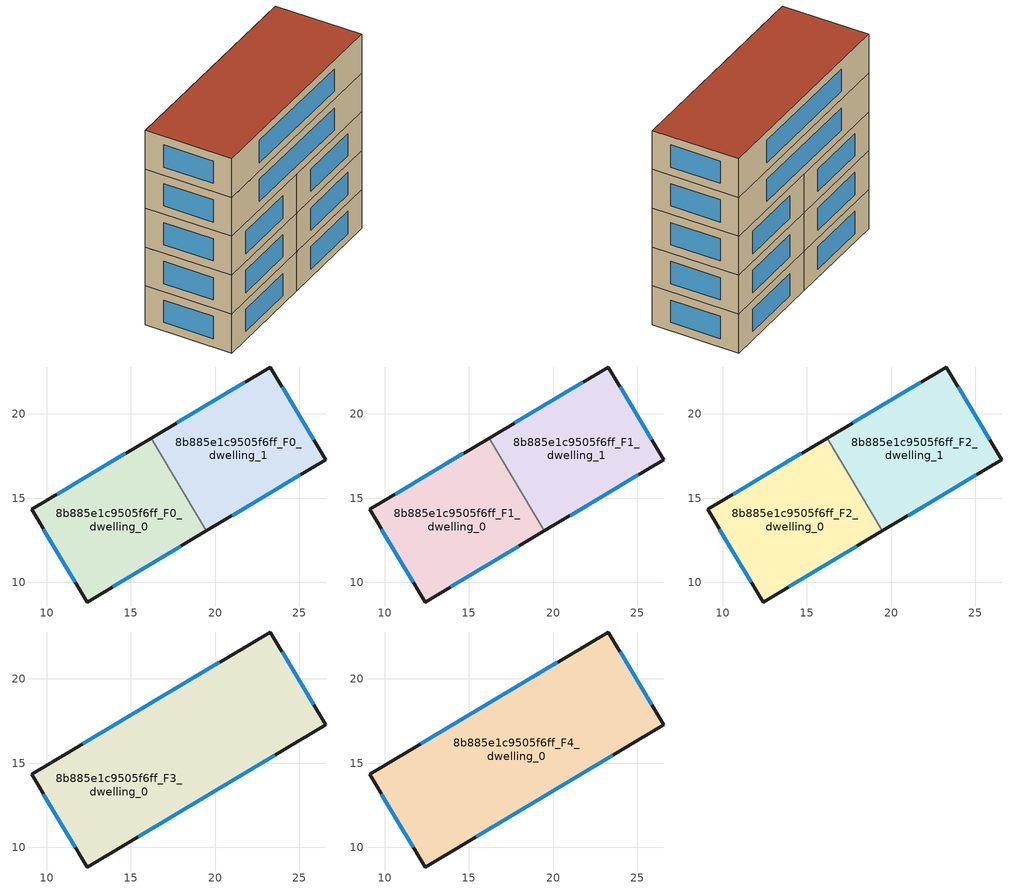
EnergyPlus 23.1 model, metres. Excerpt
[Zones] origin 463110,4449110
8b885e1c9505f6ff_F0_dwelling_0
 floor ground (EU_floor_Construction): 16.2,18.56 19.48,13.05 12.4,8.84 9.11,14.33 z0
 wall outside (EU_wall_Construction): 16.2,18.56 9.11,14.33 12.4,8.84 19.48,13.05 z0:3
 wall to 8b885e1c9505f6ff_F0_dwelling_1 (EU_wall_Construction): 19.48,13.05 16.2,18.56 z0:3
 window (EU_Window_Construction): 14.68,17.66 10.63,15.24 / 13.92,9.74 17.97,12.15 / 9.81,13.16 11.7,10.01 z0.64:2.36
8b885e1c9505f6ff_F0_dwelling_1
 floor ground (EU_floor_Construction): 23.27,22.78 26.57,17.28 19.48,13.05 16.2,18.56 z0
 wall outside (EU_wall_Construction): 19.48,13.05 26.57,17.28 23.27,22.78 16.2,18.56 z0:3
 window (EU_Window_Construction): 21,13.96 25.05,16.38 / 21.76,21.88 17.71,19.47 / 25.86,18.46 23.98,21.6 z0.64:2.36
8b885e1c9505f6ff_F1_dwelling_0
 floor to 8b885e1c9505f6ff_F0_dwelling_0 (EU_floor_Construction): 16.2,18.56 19.48,13.05 12.4,8.84 9.11,14.33 z3
 wall outside (EU_wall_Construction): 16.2,18.56 9.11,14.33 12.4,8.84 19.48,13.05 z3:6
 wall to 8b885e1c9505f6ff_F1_dwelling_1 (EU_wall_Construction): 19.48,13.05 16.2,18.56 z3:6
 window (EU_Window_Construction): 14.68,17.66 10.63,15.24 / 13.92,9.74 17.97,12.15 / 9.81,13.16 11.7,10.01 z3.64:5.36
8b885e1c9505f6ff_F1_dwelling_1
 floor to 8b885e1c9505f6ff_F0_dwelling_1 (EU_floor_Construction): 23.27,22.78 26.57,17.28 19.48,13.05 16.2,18.56 z3
 wall outside (EU_wall_Construction): 19.48,13.05 26.57,17.28 23.27,22.78 16.2,18.56 z3:6
 window (EU_Window_Construction): 21,13.96 25.05,16.38 / 21.76,21.88 17.71,19.47 / 25.86,18.46 23.98,21.6 z3.64:5.36
8b885e1c9505f6ff_F2_dwelling_0
 floor to 8b885e1c9505f6ff_F1_dwelling_0 (EU_floor_Construction): 16.2,18.56 19.48,13.05 12.4,8.84 9.11,14.33 z6
 wall outside (EU_wall_Construction): 16.2,18.56 9.11,14.33 12.4,8.84 19.48,13.05 z6:9
 wall to 8b885e1c9505f6ff_F2_dwelling_1 (EU_wall_Construction): 19.48,13.05 16.2,18.56 z6:9
 window (EU_Window_Construction): 14.68,17.66 10.63,15.24 / 13.92,9.74 17.97,12.15 / 9.81,13.16 11.7,10.01 z6.64:8.36
8b885e1c9505f6ff_F2_dwelling_1
 floor to 8b885e1c9505f6ff_F1_dwelling_1 (EU_floor_Construction): 23.27,22.78 26.57,17.28 19.48,13.05 16.2,18.56 z6
 wall outside (EU_wall_Construction): 19.48,13.05 26.57,17.28 23.27,22.78 16.2,18.56 z6:9
 window (EU_Window_Construction): 21,13.96 25.05,16.38 / 21.76,21.88 17.71,19.47 / 25.86,18.46 23.98,21.6 z6.64:8.36
8b885e1c9505f6ff_F3_dwelling_0
 floor to 8b885e1c9505f6ff_F2_dwelling_0 (EU_floor_Construction): 16.2,18.56 19.48,13.06 12.4,8.84 9.11,14.33 z9
 floor to 8b885e1c9505f6ff_F2_dwelling_1 (EU_floor_Construction): 23.27,22.78 26.57,17.28 19.48,13.06 16.2,18.56 z9
 wall outside (EU_wall_Construction): 23.27,22.78 9.11,14.33 12.4,8.84 26.57,17.28 23.27,22.78 z9:12
 window (EU_Window_Construction): 20.24,20.97 12.14,16.14 / 25.86,18.46 23.98,21.6 / 15.44,10.64 23.54,15.47 / 9.81,13.16 11.7,10.01 z9.64:11.36
8b885e1c9505f6ff_F4_dwelling_0
 floor to 8b885e1c9505f6ff_F3_dwelling_0 (EU_floor_Construction): 23.27,22.78 26.57,17.28 12.4,8.84 9.11,14.33 z12
 wall outside (EU_wall_Construction): 23.27,22.78 9.11,14.33 12.4,8.84 26.57,17.28 23.27,22.78 z12:15
 window (EU_Window_Construction): 20.24,20.97 12.14,16.14 / 25.86,18.46 23.98,21.6 / 15.44,10.64 23.54,15.47 / 9.81,13.16 11.7,10.01 z12.64:14.36
 roof outside (EU_roof_Construction): 26.57,17.28 23.27,22.78 9.11,14.33 12.4,8.84 z15
[Building]
EU S2 Campaign: North Axis=0; Terrain=City; Solar Distribution=FullExterior
[Site:Location]
Yerevan-Zvartnots.Intl.AP: Latitude=40.15; Longitude=44.383; Time Zone=4; Elevation=854
[SizingPeriod:WeatherFileDays]
AnnualSizingPeriod: Begin Month=1; Begin Day of Month=1; End Month=12; End Day of Month=31; Day of Week for Start Day=Monday; Use Weather File Daylight Saving Period=No; Use Weather File Rain and Snow Indicators=No
[MATERIAL]
EU_InternalMass_Material: Roughness=MediumRough; Thickness=0.1; Conductivity=1; Density=1800; Specific Heat=900; Thermal Absorptance=0.9; Solar Absorptance=0.7; Visible Absorptance=0.7
[MATERIAL:NOMASS] Roughness=MediumRough; Thermal Absorptance=0.9; Solar Absorptance=0.7; Visible Absorptance=0.7
Name | Thermal Resistance
EU_wall_NoMass | 1.05043
EU_roof_NoMass | 1.45357
EU_floor_NoMass | 0.478065
[WINDOWMATERIAL:SIMPLEGLAZINGSYSTEM]
EU_Window_SimpleGlazing: UFactor=2.5566; Solar Heat Gain Coefficient=0.75; Visible Transmittance=0.75
[CONSTRUCTION]
EU_wall_Construction: EU_wall_NoMass
EU_roof_Construction: EU_roof_NoMass
EU_floor_Construction: EU_floor_NoMass
EU_Window_Construction: EU_Window_SimpleGlazing
EU_InternalMass_Construction: EU_InternalMass_Material
[ZONE] Type=1; Multiplier=1; Ceiling Height=autocalculate; Floor Area=autocalculate; Part of Total Floor Area=Yes
Name | Volume
8b885e1c9505f6ff_F0_dwelling_0; 8b885e1c9505f6ff_F1_dwelling_0; 8b885e1c9505f6ff_F2_dwelling_0 | 158.636
8b885e1c9505f6ff_F3_dwelling_0 | 317.247
8b885e1c9505f6ff_F4_dwelling_0 | 317.259
8b885e1c9505f6ff_F0_dwelling_1; 8b885e1c9505f6ff_F1_dwelling_1; 8b885e1c9505f6ff_F2_dwelling_1 | 158.617
[INTERNALMASS] Construction=EU_InternalMass_Construction
Name | Zone or ZoneList | Surface Area
8b885e1c9505f6ff_F0_dwelling_0_EU_InternalMass | 8b885e1c9505f6ff_F0_dwelling_0 | 52.8799
8b885e1c9505f6ff_F0_dwelling_1_EU_InternalMass | 8b885e1c9505f6ff_F0_dwelling_1 | 52.8726
8b885e1c9505f6ff_F1_dwelling_0_EU_InternalMass | 8b885e1c9505f6ff_F1_dwelling_0 | 52.8799
8b885e1c9505f6ff_F1_dwelling_1_EU_InternalMass | 8b885e1c9505f6ff_F1_dwelling_1 | 52.8726
8b885e1c9505f6ff_F2_dwelling_0_EU_InternalMass | 8b885e1c9505f6ff_F2_dwelling_0 | 52.8799
8b885e1c9505f6ff_F2_dwelling_1_EU_InternalMass | 8b885e1c9505f6ff_F2_dwelling_1 | 52.8726
8b885e1c9505f6ff_F3_dwelling_0_EU_InternalMass | 8b885e1c9505f6ff_F3_dwelling_0 | 105.753
8b885e1c9505f6ff_F4_dwelling_0_EU_InternalMass | 8b885e1c9505f6ff_F4_dwelling_0 | 105.753
[OTHEREQUIPMENT] Fuel Type=Electricity; Design Level Calculation Method=Watts/Area; Power per Zone Floor Area=1; Fraction Latent=0; Fraction Radiant=0; Fraction Lost=0; Carbon Dioxide Generation Rate=0; EndUse Subcategory=EU_Step8_InternalGains
Name | Zone or ZoneList or Space or SpaceList | Schedule
EU_Step8_InternalGain_8b885e1c9505f6ff_F0_dwelling_0_f000 | 8b885e1c9505f6ff_F0_dwelling_0 | EU_Step8_GainSchedule_8b885e1c9505f6ff_F0_dwelling_0_f000
EU_Step8_InternalGain_8b885e1c9505f6ff_F0_dwelling_1_f000 | 8b885e1c9505f6ff_F0_dwelling_1 | EU_Step8_GainSchedule_8b885e1c9505f6ff_F0_dwelling_1_f000
EU_Step8_InternalGain_8b885e1c9505f6ff_F1_dwelling_0_f000 | 8b885e1c9505f6ff_F1_dwelling_0 | EU_Step8_GainSchedule_8b885e1c9505f6ff_F1_dwelling_0_f000
EU_Step8_InternalGain_8b885e1c9505f6ff_F1_dwelling_1_f000 | 8b885e1c9505f6ff_F1_dwelling_1 | EU_Step8_GainSchedule_8b885e1c9505f6ff_F1_dwelling_1_f000
EU_Step8_InternalGain_8b885e1c9505f6ff_F2_dwelling_0_f000 | 8b885e1c9505f6ff_F2_dwelling_0 | EU_Step8_GainSchedule_8b885e1c9505f6ff_F2_dwelling_0_f000
EU_Step8_InternalGain_8b885e1c9505f6ff_F2_dwelling_1_f000 | 8b885e1c9505f6ff_F2_dwelling_1 | EU_Step8_GainSchedule_8b885e1c9505f6ff_F2_dwelling_1_f000
EU_Step8_InternalGain_8b885e1c9505f6ff_F3_dwelling_0_f000 | 8b885e1c9505f6ff_F3_dwelling_0 | EU_Step8_GainSchedule_8b885e1c9505f6ff_F3_dwelling_0_f000
EU_Step8_InternalGain_8b885e1c9505f6ff_F4_dwelling_0_f000 | 8b885e1c9505f6ff_F4_dwelling_0 | EU_Step8_GainSchedule_8b885e1c9505f6ff_F4_dwelling_0_f000
[ZONEVENTILATION:DESIGNFLOWRATE] Schedule=EU_AlwaysOn; Design Flow Rate Calculation Method=AirChanges/Hour; Air Changes per Hour=0.557805; Ventilation Type=Natural; Fan Pressure Rise=0; Fan Total Efficiency=1; Constant Term Coefficient=1; Temperature Term Coefficient=0; Velocity Term Coefficient=0; Velocity Squared Term Coefficient=0; Minimum Indoor Temperature=-100; Maximum Indoor Temperature=100; Delta Temperature=-100; Minimum Outdoor Temperature=-100; Maximum Outdoor Temperature=100; Maximum Wind Speed=40
Name | Zone or ZoneList or Space or SpaceList
EU_ConstantAir_8b885e1c9505f6ff_F0_dwelling_0 | 8b885e1c9505f6ff_F0_dwelling_0
EU_ConstantAir_8b885e1c9505f6ff_F0_dwelling_1 | 8b885e1c9505f6ff_F0_dwelling_1
EU_ConstantAir_8b885e1c9505f6ff_F1_dwelling_0 | 8b885e1c9505f6ff_F1_dwelling_0
EU_ConstantAir_8b885e1c9505f6ff_F1_dwelling_1 | 8b885e1c9505f6ff_F1_dwelling_1
EU_ConstantAir_8b885e1c9505f6ff_F2_dwelling_0 | 8b885e1c9505f6ff_F2_dwelling_0
EU_ConstantAir_8b885e1c9505f6ff_F2_dwelling_1 | 8b885e1c9505f6ff_F2_dwelling_1
EU_ConstantAir_8b885e1c9505f6ff_F3_dwelling_0 | 8b885e1c9505f6ff_F3_dwelling_0
EU_ConstantAir_8b885e1c9505f6ff_F4_dwelling_0 | 8b885e1c9505f6ff_F4_dwelling_0
[HVACTEMPLATE:THERMOSTAT] Constant Heating Setpoint=20; Constant Cooling Setpoint=50
EU_HeatOnly_8b885e1c9505f6ff_F0_dwelling_0; EU_HeatOnly_8b885e1c9505f6ff_F0_dwelling_1; EU_HeatOnly_8b885e1c9505f6ff_F1_dwelling_0; EU_HeatOnly_8b885e1c9505f6ff_F1_dwelling_1; EU_HeatOnly_8b885e1c9505f6ff_F2_dwelling_0; EU_HeatOnly_8b885e1c9505f6ff_F2_dwelling_1; EU_HeatOnly_8b885e1c9505f6ff_F3_dwelling_0; EU_HeatOnly_8b885e1c9505f6ff_F4_dwelling_0
[HVACTEMPLATE:ZONE:IDEALLOADSAIRSYSTEM] System Availability Schedule=EU_AlwaysOn; Maximum Heating Supply Air Temperature=50; Minimum Cooling Supply Air Temperature=13; Maximum Heating Supply Air Humidity Ratio=0.0156; Minimum Cooling Supply Air Humidity Ratio=0.0077; Heating Limit=NoLimit; Cooling Limit=NoLimit; Heating Availability Schedule=EU_AlwaysOn; Cooling Availability Schedule=EU_CoolingOff; Dehumidification Control Type=ConstantSensibleHeatRatio; Cooling Sensible Heat Ratio=0.7; Dehumidification Setpoint=60; Humidification Control Type=None; Humidification Setpoint=30; Outdoor Air Method=None; Outdoor Air Flow Rate per Person=0.00944; Outdoor Air Flow Rate per Zone Floor Area=0; Outdoor Air Flow Rate per Zone=0; Demand Controlled Ventilation Type=None; Outdoor Air Economizer Type=NoEconomizer; Heat Recovery Type=None; Sensible Heat Recovery Effectiveness=0.7; Latent Heat Recovery Effectiveness=0.65
Name | Template Thermostat
8b885e1c9505f6ff_F0_dwelling_0 | EU_HeatOnly_8b885e1c9505f6ff_F0_dwelling_0
8b885e1c9505f6ff_F0_dwelling_1 | EU_HeatOnly_8b885e1c9505f6ff_F0_dwelling_1
8b885e1c9505f6ff_F1_dwelling_0 | EU_HeatOnly_8b885e1c9505f6ff_F1_dwelling_0
8b885e1c9505f6ff_F1_dwelling_1 | EU_HeatOnly_8b885e1c9505f6ff_F1_dwelling_1
8b885e1c9505f6ff_F2_dwelling_0 | EU_HeatOnly_8b885e1c9505f6ff_F2_dwelling_0
8b885e1c9505f6ff_F2_dwelling_1 | EU_HeatOnly_8b885e1c9505f6ff_F2_dwelling_1
8b885e1c9505f6ff_F3_dwelling_0 | EU_HeatOnly_8b885e1c9505f6ff_F3_dwelling_0
8b885e1c9505f6ff_F4_dwelling_0 | EU_HeatOnly_8b885e1c9505f6ff_F4_dwelling_0
[SIZING:ZONE] Zone Cooling Design Supply Air Temperature Input Method=SupplyAirTemperature; Zone Cooling Design Supply Air Temperature=13; Zone Heating Design Supply Air Temperature Input Method=SupplyAirTemperature; Zone Heating Design Supply Air Temperature=50; Zone Cooling Design Supply Air Humidity Ratio=0.008; Zone Heating Design Supply Air Humidity Ratio=0.008; Cooling Design Air Flow Method=DesignDay; Cooling Design Air Flow Rate=0; Cooling Minimum Air Flow per Zone Floor Area=0.000762; Cooling Minimum Air Flow=0; Cooling Minimum Air Flow Fraction=0.2; Heating Design Air Flow Method=DesignDay; Heating Design Air Flow Rate=0; Heating Maximum Air Flow per Zone Floor Area=0.002032; Heating Maximum Air Flow=0.141576; Heating Maximum Air Flow Fraction=0.3; Account for Dedicated Outdoor Air System=No; Dedicated Outdoor Air System Control Strategy=NeutralSupplyAir; Dedicated Outdoor Air Low Setpoint Temperature for Design=autosize; Dedicated Outdoor Air High Setpoint Temperature for Design=autosize; Zone Load Sizing Method=Sensible Load Only No Latent Load; Zone Latent Cooling Design Supply Air Humidity Ratio Input Method=HumidityRatioDifference; Zone Cooling Design Supply Air Humidity Ratio Difference=0.005; Zone Latent Heating Design Supply Air Humidity Ratio Input Method=HumidityRatioDifference; Zone Humidification Design Supply Air Humidity Ratio Difference=0.005
8b885e1c9505f6ff_F0_dwelling_0; 8b885e1c9505f6ff_F0_dwelling_1; 8b885e1c9505f6ff_F1_dwelling_0; 8b885e1c9505f6ff_F1_dwelling_1; 8b885e1c9505f6ff_F2_dwelling_0; 8b885e1c9505f6ff_F2_dwelling_1; 8b885e1c9505f6ff_F3_dwelling_0; 8b885e1c9505f6ff_F4_dwelling_0
[SCHEDULE:CONSTANT]
Name | Hourly Value
EU_AlwaysOn | 1
EU_CoolingOff | 0
[SCHEDULE:FILE] Column Number=1; Rows to Skip at Top=0; Number of Hours of Data=8760; Column Separator=Comma; Interpolate to Timestep=No; Minutes per Item=60; Adjust Schedule for Daylight Savings=Yes
Name | File
EU_Step8_GainSchedule_8b885e1c9505f6ff_F0_dwelling_0_f000 | ../../schedules/8b885e1c9505f6ff/8b885e1c9505f6ff_F0_dwelling_0_f000_gain.csv
EU_Step8_GainSchedule_8b885e1c9505f6ff_F0_dwelling_1_f000 | ../../schedules/8b885e1c9505f6ff/8b885e1c9505f6ff_F0_dwelling_1_f000_gain.csv
EU_Step8_GainSchedule_8b885e1c9505f6ff_F1_dwelling_0_f000 | ../../schedules/8b885e1c9505f6ff/8b885e1c9505f6ff_F1_dwelling_0_f000_gain.csv
EU_Step8_GainSchedule_8b885e1c9505f6ff_F1_dwelling_1_f000 | ../../schedules/8b885e1c9505f6ff/8b885e1c9505f6ff_F1_dwelling_1_f000_gain.csv
EU_Step8_GainSchedule_8b885e1c9505f6ff_F2_dwelling_0_f000 | ../../schedules/8b885e1c9505f6ff/8b885e1c9505f6ff_F2_dwelling_0_f000_gain.csv
EU_Step8_GainSchedule_8b885e1c9505f6ff_F2_dwelling_1_f000 | ../../schedules/8b885e1c9505f6ff/8b885e1c9505f6ff_F2_dwelling_1_f000_gain.csv
EU_Step8_GainSchedule_8b885e1c9505f6ff_F3_dwelling_0_f000 | ../../schedules/8b885e1c9505f6ff/8b885e1c9505f6ff_F3_dwelling_0_f000_gain.csv
EU_Step8_GainSchedule_8b885e1c9505f6ff_F4_dwelling_0_f000 | ../../schedules/8b885e1c9505f6ff/8b885e1c9505f6ff_F4_dwelling_0_f000_gain.csv
